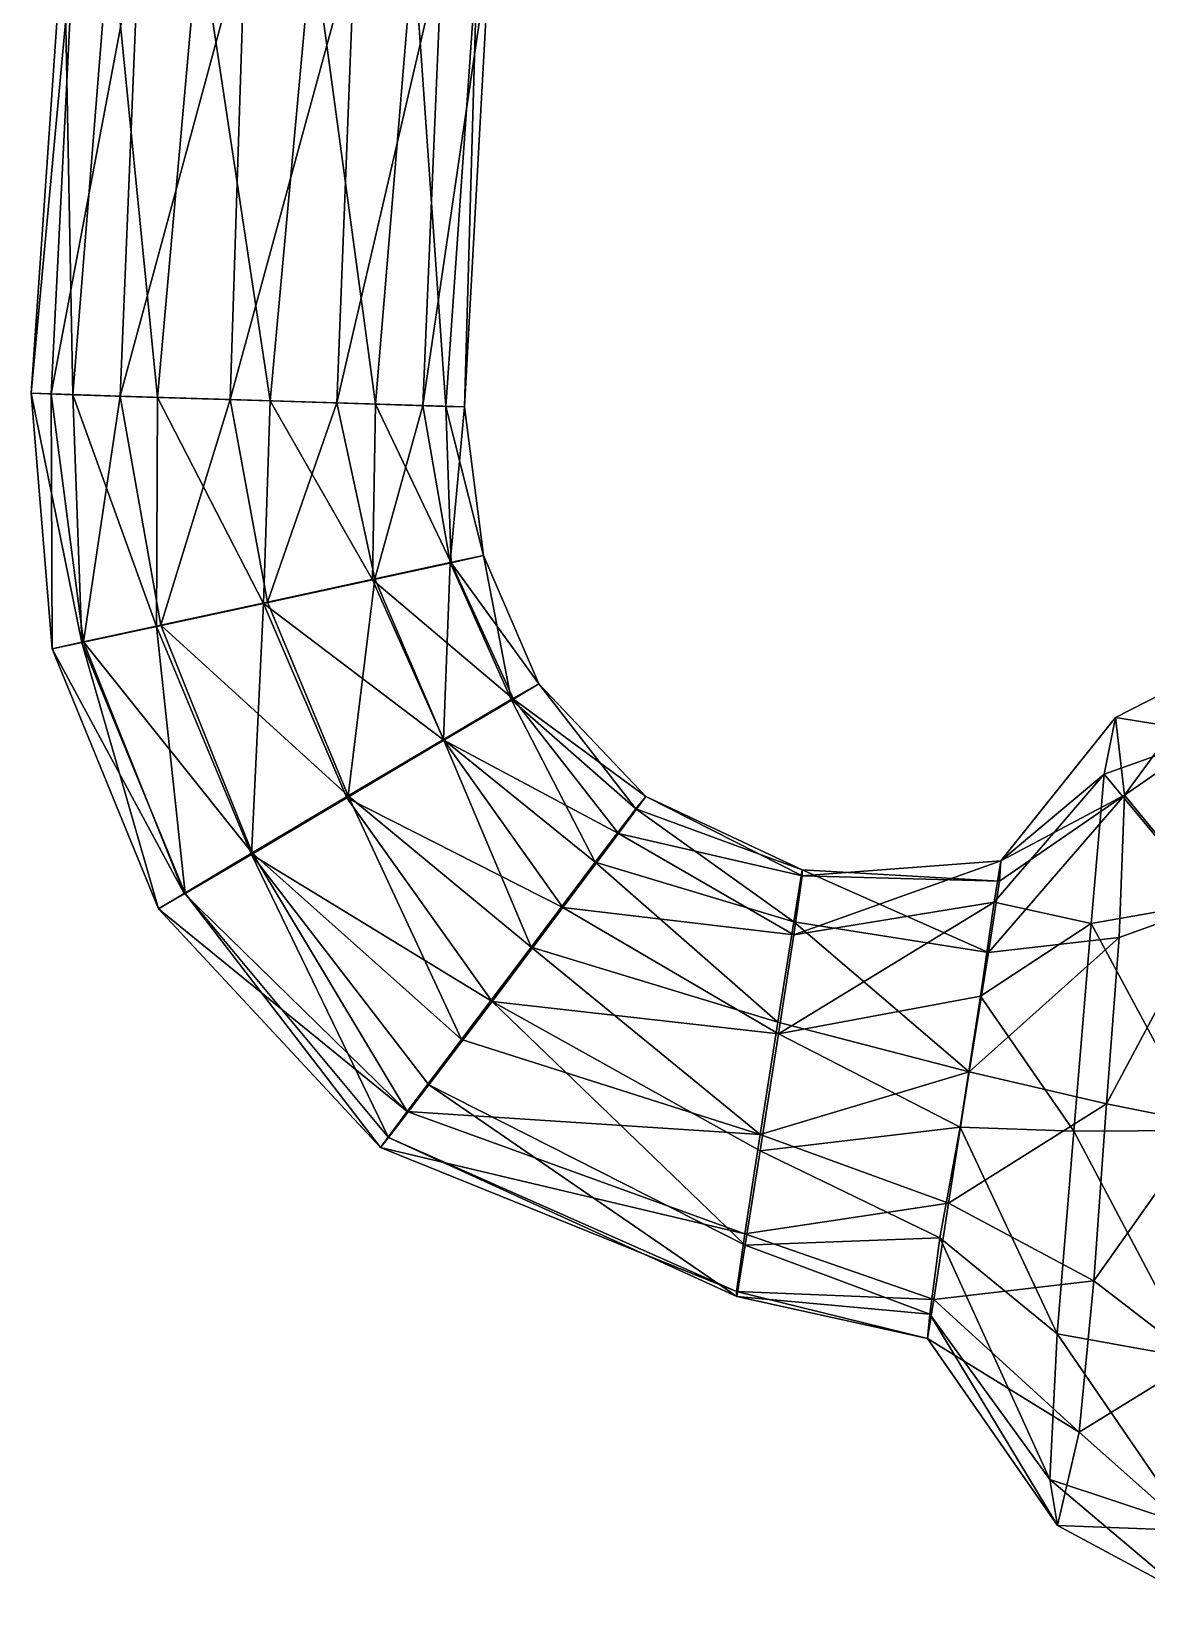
# Model space of a CAD drawing. Extents: x -4.77 to 4.77, y -2.48 to 3.3.
# Drawn here: x -4.7746 to -4.6743, y 2.036 to 2.1767 of the extents above; entities that cross this region are included whole.
import ezdxf

# ---------------------------------------------------------------- set-up
doc = ezdxf.new("R2010")
doc.units = 0

msp = doc.modelspace()

# ---------------------------------------------------------------- linework, layer by layer
for points in [[(-4.77171, 2.18662, -0.28954), (-4.7709, 2.14401, -0.2982), (-4.77463, 2.14414, -0.28855)], [(-4.7707, 2.18655, -0.27937), (-4.77171, 2.18662, -0.28954), (-4.77463, 2.14414, -0.28855)], [(-4.77171, 2.18662, 0.28954), (-4.77463, 2.14414, 0.28855), (-4.7709, 2.14401, 0.2982)], [(-4.7707, 2.18655, 0.27937), (-4.77463, 2.14414, 0.28855), (-4.77171, 2.18662, 0.28954)], [(-4.7707, 2.18655, -0.27937), (-4.77463, 2.14414, -0.28855), (-4.77283, 2.14409, -0.27846)], [(-4.7707, 2.18655, 0.27937), (-4.77283, 2.14409, 0.27846), (-4.77463, 2.14414, 0.28855)], [(-4.76491, 2.18612, -0.27077), (-4.7707, 2.18655, -0.27937), (-4.77283, 2.14409, -0.27846)], [(-4.76491, 2.18612, 0.27077), (-4.77283, 2.14409, 0.27846), (-4.7707, 2.18655, 0.27937)], [(-4.76491, 2.18612, -0.27077), (-4.77283, 2.14409, -0.27846), (-4.76663, 2.14389, -0.27017)], [(-4.76491, 2.18612, 0.27077), (-4.76663, 2.14389, 0.27017), (-4.77283, 2.14409, 0.27846)], [(-4.77171, 2.18662, -0.28954), (-4.7675, 2.18631, -0.29897), (-4.7709, 2.14401, -0.2982)], [(-4.77171, 2.18662, 0.28954), (-4.7709, 2.14401, 0.2982), (-4.7675, 2.18631, 0.29897)], [(-4.7675, 2.18631, -0.29897), (-4.76327, 2.14377, -0.30522), (-4.7709, 2.14401, -0.2982)], [(-4.7675, 2.18631, 0.29897), (-4.7709, 2.14401, 0.2982), (-4.76327, 2.14377, 0.30522)], [(-4.7675, 2.18631, -0.29897), (-4.75953, 2.18572, -0.30558), (-4.76327, 2.14377, -0.30522)], [(-4.7675, 2.18631, 0.29897), (-4.76327, 2.14377, 0.30522), (-4.75953, 2.18572, 0.30558)], [(-4.75539, 2.18541, -0.26567), (-4.76491, 2.18612, -0.27077), (-4.76663, 2.14389, -0.27017)], [(-4.75539, 2.18541, 0.26567), (-4.76663, 2.14389, 0.27017), (-4.76491, 2.18612, 0.27077)], [(-4.75539, 2.18541, -0.26567), (-4.76663, 2.14389, -0.27017), (-4.75674, 2.14358, -0.26564)], [(-4.75539, 2.18541, 0.26567), (-4.75674, 2.14358, 0.26564), (-4.76663, 2.14389, 0.27017)], [(-4.75953, 2.18572, -0.30558), (-4.75314, 2.14346, -0.3072), (-4.76327, 2.14377, -0.30522)], [(-4.75953, 2.18572, 0.30558), (-4.76327, 2.14377, 0.30522), (-4.75314, 2.14346, 0.3072)], [(-4.75953, 2.18572, -0.30558), (-4.74934, 2.18497, -0.30686), (-4.75314, 2.14346, -0.3072)], [(-4.75953, 2.18572, 0.30558), (-4.75314, 2.14346, 0.3072), (-4.74934, 2.18497, 0.30686)], [(-4.75674, 2.14358, -0.26564), (-4.74553, 2.18469, -0.26696), (-4.75539, 2.18541, -0.26567)], [(-4.75674, 2.14358, 0.26564), (-4.75539, 2.18541, 0.26567), (-4.74553, 2.18469, 0.26696)], [(-4.75674, 2.14358, -0.26564), (-4.74714, 2.14328, -0.26777), (-4.74553, 2.18469, -0.26696)], [(-4.75674, 2.14358, 0.26564), (-4.74553, 2.18469, 0.26696), (-4.74714, 2.14328, 0.26777)], [(-4.74934, 2.18497, -0.30686), (-4.74367, 2.14315, -0.30279), (-4.75314, 2.14346, -0.3072)], [(-4.74934, 2.18497, 0.30686), (-4.75314, 2.14346, 0.3072), (-4.74367, 2.14315, 0.30279)], [(-4.74934, 2.18497, -0.30686), (-4.74024, 2.18429, -0.30185), (-4.74367, 2.14315, -0.30279)], [(-4.74934, 2.18497, 0.30686), (-4.74367, 2.14315, 0.30279), (-4.74024, 2.18429, 0.30185)], [(-4.73768, 2.1841, -0.27371), (-4.74553, 2.18469, -0.26696), (-4.74714, 2.14328, -0.26777)], [(-4.73768, 2.1841, 0.27371), (-4.74714, 2.14328, 0.26777), (-4.74553, 2.18469, 0.26696)], [(-4.73768, 2.1841, -0.27371), (-4.74714, 2.14328, -0.26777), (-4.73941, 2.14304, -0.27476)], [(-4.73768, 2.1841, 0.27371), (-4.73941, 2.14304, 0.27476), (-4.74714, 2.14328, 0.26777)], [(-4.74024, 2.18429, -0.30185), (-4.73734, 2.14295, -0.29459), (-4.74367, 2.14315, -0.30279)], [(-4.74024, 2.18429, 0.30185), (-4.74367, 2.14315, 0.30279), (-4.73734, 2.14295, 0.29459)], [(-4.74024, 2.18429, -0.30185), (-4.73451, 2.18387, -0.29328), (-4.73734, 2.14295, -0.29459)], [(-4.74024, 2.18429, 0.30185), (-4.73734, 2.14295, 0.29459), (-4.73451, 2.18387, 0.29328)], [(-4.73342, 2.18379, -0.28313), (-4.73768, 2.1841, -0.27371), (-4.73941, 2.14304, -0.27476)], [(-4.73342, 2.18379, 0.28313), (-4.73941, 2.14304, 0.27476), (-4.73768, 2.1841, 0.27371)], [(-4.73342, 2.18379, -0.28313), (-4.73941, 2.14304, -0.27476), (-4.73566, 2.14291, -0.28446)], [(-4.73342, 2.18379, 0.28313), (-4.73566, 2.14291, 0.28446), (-4.73941, 2.14304, 0.27476)], [(-4.73451, 2.18387, -0.29328), (-4.73566, 2.14291, -0.28446), (-4.73734, 2.14295, -0.29459)], [(-4.73451, 2.18387, 0.29328), (-4.73734, 2.14295, 0.29459), (-4.73566, 2.14291, 0.28446)], [(-4.73451, 2.18387, -0.29328), (-4.73342, 2.18379, -0.28313), (-4.73566, 2.14291, -0.28446)], [(-4.73451, 2.18387, 0.29328), (-4.73566, 2.14291, 0.28446), (-4.73342, 2.18379, 0.28313)], [(-4.77008, 2.12172, -0.29699), (-4.77463, 2.14414, -0.28855), (-4.7709, 2.14401, -0.2982)], [(-4.77276, 2.12116, -0.287), (-4.77283, 2.14409, -0.27846), (-4.77463, 2.14414, -0.28855)], [(-4.77008, 2.12172, -0.29699), (-4.77276, 2.12116, -0.287), (-4.77463, 2.14414, -0.28855)], [(-4.77008, 2.12172, 0.29699), (-4.7709, 2.14401, 0.2982), (-4.77463, 2.14414, 0.28855)], [(-4.77276, 2.12116, 0.287), (-4.77463, 2.14414, 0.28855), (-4.77283, 2.14409, 0.27846)], [(-4.77008, 2.12172, 0.29699), (-4.77463, 2.14414, 0.28855), (-4.77276, 2.12116, 0.287)], [(-4.76993, 2.12179, -0.2771), (-4.76663, 2.14389, -0.27017), (-4.77283, 2.14409, -0.27846)], [(-4.77276, 2.12116, -0.287), (-4.76993, 2.12179, -0.2771), (-4.77283, 2.14409, -0.27846)], [(-4.76993, 2.12179, 0.2771), (-4.77283, 2.14409, 0.27846), (-4.76663, 2.14389, 0.27017)], [(-4.77276, 2.12116, 0.287), (-4.77283, 2.14409, 0.27846), (-4.76993, 2.12179, 0.2771)], [(-4.76338, 2.12315, -0.30488), (-4.7709, 2.14401, -0.2982), (-4.76327, 2.14377, -0.30522)], [(-4.76338, 2.12315, -0.30488), (-4.77008, 2.12172, -0.29699), (-4.7709, 2.14401, -0.2982)], [(-4.76338, 2.12315, 0.30488), (-4.76327, 2.14377, 0.30522), (-4.7709, 2.14401, 0.2982)], [(-4.76338, 2.12315, 0.30488), (-4.7709, 2.14401, 0.2982), (-4.77008, 2.12172, 0.29699)], [(-4.76993, 2.12179, -0.2771), (-4.76299, 2.12329, -0.26951), (-4.76663, 2.14389, -0.27017)], [(-4.76993, 2.12179, 0.2771), (-4.76663, 2.14389, 0.27017), (-4.76299, 2.12329, 0.26951)], [(-4.75674, 2.14358, -0.26564), (-4.76663, 2.14389, -0.27017), (-4.76299, 2.12329, -0.26951)], [(-4.75674, 2.14358, 0.26564), (-4.76299, 2.12329, 0.26951), (-4.76663, 2.14389, 0.27017)], [(-4.75374, 2.12524, -0.30827), (-4.76338, 2.12315, -0.30488), (-4.76327, 2.14377, -0.30522)], [(-4.75374, 2.12524, 0.30827), (-4.76327, 2.14377, 0.30522), (-4.76338, 2.12315, 0.30488)], [(-4.75374, 2.12524, -0.30827), (-4.76327, 2.14377, -0.30522), (-4.75314, 2.14346, -0.3072)], [(-4.75374, 2.12524, 0.30827), (-4.75314, 2.14346, 0.3072), (-4.76327, 2.14377, 0.30522)], [(-4.75674, 2.14358, -0.26564), (-4.76299, 2.12329, -0.26951), (-4.75337, 2.12536, -0.26618)], [(-4.75674, 2.14358, 0.26564), (-4.75337, 2.12536, 0.26618), (-4.76299, 2.12329, 0.26951)], [(-4.75337, 2.12536, -0.26618), (-4.74714, 2.14328, -0.26777), (-4.75674, 2.14358, -0.26564)], [(-4.75337, 2.12536, 0.26618), (-4.75674, 2.14358, 0.26564), (-4.74714, 2.14328, 0.26777)], [(-4.74393, 2.12735, -0.30512), (-4.75374, 2.12524, -0.30827), (-4.75314, 2.14346, -0.3072)], [(-4.74393, 2.12735, 0.30512), (-4.75314, 2.14346, 0.3072), (-4.75374, 2.12524, 0.30827)], [(-4.75337, 2.12536, -0.26618), (-4.74373, 2.12745, -0.26965), (-4.74714, 2.14328, -0.26777)], [(-4.75337, 2.12536, 0.26618), (-4.74714, 2.14328, 0.26777), (-4.74373, 2.12745, 0.26965)], [(-4.74393, 2.12735, -0.30512), (-4.75314, 2.14346, -0.3072), (-4.74367, 2.14315, -0.30279)], [(-4.74393, 2.12735, 0.30512), (-4.74367, 2.14315, 0.30279), (-4.75314, 2.14346, 0.3072)], [(-4.74373, 2.12745, -0.26965), (-4.73941, 2.14304, -0.27476), (-4.74714, 2.14328, -0.26777)], [(-4.74373, 2.12745, 0.26965), (-4.74714, 2.14328, 0.26777), (-4.73941, 2.14304, 0.27476)], [(-4.73685, 2.12887, -0.29752), (-4.74393, 2.12735, -0.30512), (-4.74367, 2.14315, -0.30279)], [(-4.73685, 2.12887, 0.29752), (-4.74367, 2.14315, 0.30279), (-4.74393, 2.12735, 0.30512)], [(-4.74373, 2.12745, -0.26965), (-4.73694, 2.1289, -0.27749), (-4.73941, 2.14304, -0.27476)], [(-4.74373, 2.12745, 0.26965), (-4.73941, 2.14304, 0.27476), (-4.73694, 2.1289, 0.27749)], [(-4.73685, 2.12887, -0.29752), (-4.74367, 2.14315, -0.30279), (-4.73734, 2.14295, -0.29459)], [(-4.73685, 2.12887, 0.29752), (-4.73734, 2.14295, 0.29459), (-4.74367, 2.14315, 0.30279)], [(-4.73694, 2.1289, -0.27749), (-4.73566, 2.14291, -0.28446), (-4.73941, 2.14304, -0.27476)], [(-4.73694, 2.1289, 0.27749), (-4.73941, 2.14304, 0.27476), (-4.73566, 2.14291, 0.28446)], [(-4.73396, 2.12953, -0.28751), (-4.73734, 2.14295, -0.29459), (-4.73566, 2.14291, -0.28446)], [(-4.73396, 2.12953, -0.28751), (-4.73685, 2.12887, -0.29752), (-4.73734, 2.14295, -0.29459)], [(-4.73396, 2.12953, 0.28751), (-4.73566, 2.14291, 0.28446), (-4.73734, 2.14295, 0.29459)], [(-4.73396, 2.12953, 0.28751), (-4.73734, 2.14295, 0.29459), (-4.73685, 2.12887, 0.29752)], [(-4.73694, 2.1289, -0.27749), (-4.73396, 2.12953, -0.28751), (-4.73566, 2.14291, -0.28446)], [(-4.73694, 2.1289, 0.27749), (-4.73566, 2.14291, 0.28446), (-4.73396, 2.12953, 0.28751)], [(-4.73127, 2.11661, -0.29971), (-4.74393, 2.12735, -0.30512), (-4.73685, 2.12887, -0.29752)], [(-4.73127, 2.11661, 0.29971), (-4.73685, 2.12887, 0.29752), (-4.74393, 2.12735, 0.30512)], [(-4.73754, 2.113, -0.27136), (-4.73694, 2.1289, -0.27749), (-4.74373, 2.12745, -0.26965)], [(-4.73754, 2.113, 0.27136), (-4.74373, 2.12745, 0.26965), (-4.73694, 2.1289, 0.27749)], [(-4.73754, 2.113, -0.27136), (-4.73147, 2.11658, -0.27932), (-4.73694, 2.1289, -0.27749)], [(-4.73754, 2.113, 0.27136), (-4.73694, 2.1289, 0.27749), (-4.73147, 2.11658, 0.27932)], [(-4.73147, 2.11658, -0.27932), (-4.73396, 2.12953, -0.28751), (-4.73694, 2.1289, -0.27749)], [(-4.73147, 2.11658, 0.27932), (-4.73694, 2.1289, 0.27749), (-4.73396, 2.12953, 0.28751)], [(-4.72897, 2.11801, -0.2895), (-4.73685, 2.12887, -0.29752), (-4.73396, 2.12953, -0.28751)], [(-4.72897, 2.11801, 0.2895), (-4.73396, 2.12953, 0.28751), (-4.73685, 2.12887, 0.29752)], [(-4.72897, 2.11801, -0.2895), (-4.73127, 2.11661, -0.29971), (-4.73685, 2.12887, -0.29752)], [(-4.72897, 2.11801, 0.2895), (-4.73685, 2.12887, 0.29752), (-4.73127, 2.11661, 0.29971)], [(-4.73147, 2.11658, -0.27932), (-4.72897, 2.11801, -0.2895), (-4.73396, 2.12953, -0.28751)], [(-4.73147, 2.11658, 0.27932), (-4.73396, 2.12953, 0.28751), (-4.72897, 2.11801, 0.2895)], [(-4.73752, 2.11292, -0.3075), (-4.75374, 2.12524, -0.30827), (-4.74393, 2.12735, -0.30512)], [(-4.73752, 2.11292, 0.3075), (-4.74393, 2.12735, 0.30512), (-4.75374, 2.12524, 0.30827)], [(-4.74612, 2.10791, -0.26803), (-4.74373, 2.12745, -0.26965), (-4.75337, 2.12536, -0.26618)], [(-4.74612, 2.10791, 0.26803), (-4.75337, 2.12536, 0.26618), (-4.74373, 2.12745, 0.26965)], [(-4.74612, 2.10791, -0.26803), (-4.73754, 2.113, -0.27136), (-4.74373, 2.12745, -0.26965)], [(-4.74612, 2.10791, 0.26803), (-4.74373, 2.12745, 0.26965), (-4.73754, 2.113, 0.27136)], [(-4.73127, 2.11661, -0.29971), (-4.73752, 2.11292, -0.3075), (-4.74393, 2.12735, -0.30512)], [(-4.73127, 2.11661, 0.29971), (-4.74393, 2.12735, 0.30512), (-4.73752, 2.11292, 0.3075)], [(-4.76299, 2.12329, -0.26951), (-4.74612, 2.10791, -0.26803), (-4.75337, 2.12536, -0.26618)], [(-4.76299, 2.12329, 0.26951), (-4.75337, 2.12536, 0.26618), (-4.74612, 2.10791, 0.26803)], [(-4.75374, 2.12524, -0.30827), (-4.75483, 2.10265, -0.30731), (-4.76338, 2.12315, -0.30488)], [(-4.75374, 2.12524, 0.30827), (-4.76338, 2.12315, 0.30488), (-4.75483, 2.10265, 0.30731)], [(-4.75374, 2.12524, -0.30827), (-4.74624, 2.10775, -0.31068), (-4.75483, 2.10265, -0.30731)], [(-4.75374, 2.12524, 0.30827), (-4.75483, 2.10265, 0.30731), (-4.74624, 2.10775, 0.31068)], [(-4.73752, 2.11292, -0.3075), (-4.74624, 2.10775, -0.31068), (-4.75374, 2.12524, -0.30827)], [(-4.73752, 2.11292, 0.3075), (-4.75374, 2.12524, 0.30827), (-4.74624, 2.10775, 0.31068)], [(-4.76338, 2.12315, -0.30488), (-4.76079, 2.09914, -0.29933), (-4.77008, 2.12172, -0.29699)], [(-4.76338, 2.12315, 0.30488), (-4.77008, 2.12172, 0.29699), (-4.76079, 2.09914, 0.29933)], [(-4.76993, 2.12179, -0.2771), (-4.75477, 2.10278, -0.27136), (-4.76299, 2.12329, -0.26951)], [(-4.76993, 2.12179, 0.2771), (-4.76299, 2.12329, 0.26951), (-4.75477, 2.10278, 0.27136)], [(-4.76338, 2.12315, -0.30488), (-4.75483, 2.10265, -0.30731), (-4.76079, 2.09914, -0.29933)], [(-4.76338, 2.12315, 0.30488), (-4.76079, 2.09914, 0.29933), (-4.75483, 2.10265, 0.30731)], [(-4.76299, 2.12329, -0.26951), (-4.75477, 2.10278, -0.27136), (-4.74612, 2.10791, -0.26803)], [(-4.76299, 2.12329, 0.26951), (-4.74612, 2.10791, 0.26803), (-4.75477, 2.10278, 0.27136)], [(-4.77276, 2.12116, -0.287), (-4.76089, 2.09914, -0.27916), (-4.76993, 2.12179, -0.2771)], [(-4.77276, 2.12116, 0.287), (-4.76993, 2.12179, 0.2771), (-4.76089, 2.09914, 0.27916)], [(-4.77008, 2.12172, -0.29699), (-4.76318, 2.09776, -0.28925), (-4.77276, 2.12116, -0.287)], [(-4.77008, 2.12172, 0.29699), (-4.77276, 2.12116, 0.287), (-4.76318, 2.09776, 0.28925)], [(-4.77276, 2.12116, -0.287), (-4.76318, 2.09776, -0.28925), (-4.76089, 2.09914, -0.27916)], [(-4.77276, 2.12116, 0.287), (-4.76089, 2.09914, 0.27916), (-4.76318, 2.09776, 0.28925)], [(-4.77008, 2.12172, -0.29699), (-4.76079, 2.09914, -0.29933), (-4.76318, 2.09776, -0.28925)], [(-4.77008, 2.12172, 0.29699), (-4.76318, 2.09776, 0.28925), (-4.76079, 2.09914, 0.29933)], [(-4.76993, 2.12179, -0.2771), (-4.76089, 2.09914, -0.27916), (-4.75477, 2.10278, -0.27136)], [(-4.76993, 2.12179, 0.2771), (-4.75477, 2.10278, 0.27136), (-4.76089, 2.09914, 0.27916)], [(-4.67629, 2.10799, -0.29387), (-4.66761, 2.11982, -0.31088), (-4.67712, 2.11497, -0.31109)], [(-4.67712, 2.11497, -0.31109), (-4.66761, 2.11982, -0.31088), (-4.66794, 2.1135, -0.33138)], [(-4.67629, 2.10799, 0.29387), (-4.67712, 2.11497, 0.31109), (-4.66761, 2.11982, 0.31088)], [(-4.67712, 2.11497, 0.31109), (-4.66794, 2.1135, 0.33138), (-4.66761, 2.11982, 0.31088)], [(-4.67629, 2.10799, -0.29387), (-4.66775, 2.1139, -0.29042), (-4.66761, 2.11982, -0.31088)], [(-4.67629, 2.10799, 0.29387), (-4.66761, 2.11982, 0.31088), (-4.66775, 2.1139, 0.29042)], [(-4.72025, 2.10674, -0.28572), (-4.72897, 2.11801, -0.2895), (-4.73147, 2.11658, -0.27932)], [(-4.72025, 2.10674, 0.28572), (-4.73147, 2.11658, 0.27932), (-4.72897, 2.11801, 0.2895)], [(-4.71935, 2.10787, -0.29634), (-4.73127, 2.11661, -0.29971), (-4.72897, 2.11801, -0.2895)], [(-4.71935, 2.10787, 0.29634), (-4.72897, 2.11801, 0.2895), (-4.73127, 2.11661, 0.29971)], [(-4.72025, 2.10674, -0.28572), (-4.71935, 2.10787, -0.29634), (-4.72897, 2.11801, -0.2895)], [(-4.72025, 2.10674, 0.28572), (-4.72897, 2.11801, 0.2895), (-4.71935, 2.10787, 0.29634)], [(-4.7239, 2.10195, -0.27679), (-4.73147, 2.11658, -0.27932), (-4.73754, 2.113, -0.27136)], [(-4.7239, 2.10195, 0.27679), (-4.73754, 2.113, 0.27136), (-4.73147, 2.11658, 0.27932)], [(-4.72182, 2.10453, -0.30628), (-4.73752, 2.11292, -0.3075), (-4.73127, 2.11661, -0.29971)], [(-4.72182, 2.10453, 0.30628), (-4.73127, 2.11661, 0.29971), (-4.73752, 2.11292, 0.3075)], [(-4.7239, 2.10195, -0.27679), (-4.72025, 2.10674, -0.28572), (-4.73147, 2.11658, -0.27932)], [(-4.7239, 2.10195, 0.27679), (-4.73147, 2.11658, 0.27932), (-4.72025, 2.10674, 0.28572)], [(-4.71935, 2.10787, -0.29634), (-4.72182, 2.10453, -0.30628), (-4.73127, 2.11661, -0.29971)], [(-4.71935, 2.10787, 0.29634), (-4.73127, 2.11661, 0.29971), (-4.72182, 2.10453, 0.30628)], [(-4.67814, 2.10986, -0.3295), (-4.68743, 2.10208, -0.31093), (-4.67712, 2.11497, -0.31109)], [(-4.67629, 2.10799, -0.29387), (-4.67712, 2.11497, -0.31109), (-4.68743, 2.10208, -0.31093)], [(-4.67814, 2.10986, 0.3295), (-4.67712, 2.11497, 0.31109), (-4.68743, 2.10208, 0.31093)], [(-4.67629, 2.10799, 0.29387), (-4.68743, 2.10208, 0.31093), (-4.67712, 2.11497, 0.31109)], [(-4.67712, 2.11497, -0.31109), (-4.66794, 2.1135, -0.33138), (-4.67814, 2.10986, -0.3295)], [(-4.67712, 2.11497, 0.31109), (-4.67814, 2.10986, 0.3295), (-4.66794, 2.1135, 0.33138)], [(-4.72683, 2.09789, -0.31313), (-4.74624, 2.10775, -0.31068), (-4.73752, 2.11292, -0.3075)], [(-4.72683, 2.09789, 0.31313), (-4.73752, 2.11292, 0.3075), (-4.74624, 2.10775, 0.31068)], [(-4.72968, 2.09432, -0.2719), (-4.73754, 2.113, -0.27136), (-4.74612, 2.10791, -0.26803)], [(-4.72968, 2.09432, 0.2719), (-4.74612, 2.10791, 0.26803), (-4.73754, 2.113, 0.27136)], [(-4.72968, 2.09432, -0.2719), (-4.7239, 2.10195, -0.27679), (-4.73754, 2.113, -0.27136)], [(-4.72968, 2.09432, 0.2719), (-4.73754, 2.113, 0.27136), (-4.7239, 2.10195, 0.27679)], [(-4.72182, 2.10453, -0.30628), (-4.72683, 2.09789, -0.31313), (-4.73752, 2.11292, -0.3075)], [(-4.72182, 2.10453, 0.30628), (-4.73752, 2.11292, 0.3075), (-4.72683, 2.09789, 0.31313)], [(-4.67814, 2.10986, -0.3295), (-4.66794, 2.1135, -0.33138), (-4.66853, 2.09834, -0.34682)], [(-4.67814, 2.10986, 0.3295), (-4.66853, 2.09834, 0.34682), (-4.66794, 2.1135, 0.33138)], [(-4.67629, 2.10799, -0.29387), (-4.66829, 2.09823, -0.2758), (-4.66775, 2.1139, -0.29042)], [(-4.67629, 2.10799, 0.29387), (-4.66775, 2.1139, 0.29042), (-4.66829, 2.09823, 0.2758)], [(-4.67929, 2.09644, -0.34332), (-4.68803, 2.09835, -0.32305), (-4.67814, 2.10986, -0.3295)], [(-4.67814, 2.10986, -0.3295), (-4.68803, 2.09835, -0.32305), (-4.68743, 2.10208, -0.31093)], [(-4.67929, 2.09644, 0.34332), (-4.67814, 2.10986, 0.3295), (-4.68803, 2.09835, 0.32305)], [(-4.67814, 2.10986, 0.3295), (-4.68743, 2.10208, 0.31093), (-4.68803, 2.09835, 0.32305)], [(-4.67814, 2.10986, -0.3295), (-4.66853, 2.09834, -0.34682), (-4.67929, 2.09644, -0.34332)], [(-4.67814, 2.10986, 0.3295), (-4.67929, 2.09644, 0.34332), (-4.66853, 2.09834, 0.34682)], [(-4.73319, 2.08942, -0.31455), (-4.75483, 2.10265, -0.30731), (-4.74624, 2.10775, -0.31068)], [(-4.73319, 2.08942, 0.31455), (-4.74624, 2.10775, 0.31068), (-4.75483, 2.10265, 0.30731)], [(-4.74612, 2.10791, -0.26803), (-4.75477, 2.10278, -0.27136), (-4.73594, 2.086, -0.27346)], [(-4.74612, 2.10791, 0.26803), (-4.73594, 2.086, 0.27346), (-4.75477, 2.10278, 0.27136)], [(-4.72683, 2.09789, -0.31313), (-4.73319, 2.08942, -0.31455), (-4.74624, 2.10775, -0.31068)], [(-4.72683, 2.09789, 0.31313), (-4.74624, 2.10775, 0.31068), (-4.73319, 2.08942, 0.31455)], [(-4.74612, 2.10791, -0.26803), (-4.73594, 2.086, -0.27346), (-4.72968, 2.09432, -0.2719)], [(-4.74612, 2.10791, 0.26803), (-4.72968, 2.09432, 0.2719), (-4.73594, 2.086, 0.27346)], [(-4.72182, 2.10453, -0.30628), (-4.71935, 2.10787, -0.29634), (-4.70528, 2.10071, -0.30489)], [(-4.72182, 2.10453, 0.30628), (-4.70528, 2.10071, 0.30489), (-4.71935, 2.10787, 0.29634)], [(-4.71935, 2.10787, -0.29634), (-4.72025, 2.10674, -0.28572), (-4.70528, 2.10125, -0.29417)], [(-4.71935, 2.10787, 0.29634), (-4.70528, 2.10125, 0.29417), (-4.72025, 2.10674, 0.28572)], [(-4.71935, 2.10787, -0.29634), (-4.70528, 2.10125, -0.29417), (-4.70528, 2.10071, -0.30489)], [(-4.71935, 2.10787, 0.29634), (-4.70528, 2.10071, 0.30489), (-4.70528, 2.10125, 0.29417)], [(-4.67629, 2.10799, -0.29387), (-4.68854, 2.09384, -0.2877), (-4.67679, 2.09518, -0.28241)], [(-4.67629, 2.10799, -0.29387), (-4.68754, 2.10024, -0.29844), (-4.68854, 2.09384, -0.2877)], [(-4.67629, 2.10799, 0.29387), (-4.67679, 2.09518, 0.28241), (-4.68854, 2.09384, 0.2877)], [(-4.67629, 2.10799, 0.29387), (-4.68854, 2.09384, 0.2877), (-4.68754, 2.10024, 0.29844)], [(-4.67629, 2.10799, -0.29387), (-4.68743, 2.10208, -0.31093), (-4.68754, 2.10024, -0.29844)], [(-4.67629, 2.10799, 0.29387), (-4.68754, 2.10024, 0.29844), (-4.68743, 2.10208, 0.31093)], [(-4.67629, 2.10799, -0.29387), (-4.67679, 2.09518, -0.28241), (-4.66829, 2.09823, -0.2758)], [(-4.67629, 2.10799, 0.29387), (-4.66829, 2.09823, 0.2758), (-4.67679, 2.09518, 0.28241)], [(-4.72025, 2.10674, -0.28572), (-4.7239, 2.10195, -0.27679), (-4.70604, 2.09658, -0.28445)], [(-4.72025, 2.10674, 0.28572), (-4.70604, 2.09658, 0.28445), (-4.7239, 2.10195, 0.27679)], [(-4.72025, 2.10674, -0.28572), (-4.70604, 2.09658, -0.28445), (-4.70528, 2.10125, -0.29417)], [(-4.72025, 2.10674, 0.28572), (-4.70528, 2.10125, 0.29417), (-4.70604, 2.09658, 0.28445)], [(-4.72683, 2.09789, -0.31313), (-4.72182, 2.10453, -0.30628), (-4.70604, 2.09541, -0.31428)], [(-4.72683, 2.09789, 0.31313), (-4.70604, 2.09541, 0.31428), (-4.72182, 2.10453, 0.30628)], [(-4.72182, 2.10453, -0.30628), (-4.70528, 2.10071, -0.30489), (-4.70604, 2.09541, -0.31428)], [(-4.72182, 2.10453, 0.30628), (-4.70604, 2.09541, 0.31428), (-4.70528, 2.10071, 0.30489)], [(-4.74081, 2.07953, -0.28042), (-4.75477, 2.10278, -0.27136), (-4.76089, 2.09914, -0.27916)], [(-4.74081, 2.07953, 0.28042), (-4.76089, 2.09914, 0.27916), (-4.75477, 2.10278, 0.27136)], [(-4.75483, 2.10265, -0.30731), (-4.74249, 2.07718, -0.30069), (-4.76079, 2.09914, -0.29933)], [(-4.75483, 2.10265, 0.30731), (-4.76079, 2.09914, 0.29933), (-4.74249, 2.07718, 0.30069)], [(-4.73319, 2.08942, -0.31455), (-4.73888, 2.08191, -0.30957), (-4.75483, 2.10265, -0.30731)], [(-4.75483, 2.10265, -0.30731), (-4.73888, 2.08191, -0.30957), (-4.74249, 2.07718, -0.30069)], [(-4.73319, 2.08942, 0.31455), (-4.75483, 2.10265, 0.30731), (-4.73888, 2.08191, 0.30957)], [(-4.75483, 2.10265, 0.30731), (-4.74249, 2.07718, 0.30069), (-4.73888, 2.08191, 0.30957)], [(-4.74081, 2.07953, -0.28042), (-4.73594, 2.086, -0.27346), (-4.75477, 2.10278, -0.27136)], [(-4.74081, 2.07953, 0.28042), (-4.75477, 2.10278, 0.27136), (-4.73594, 2.086, 0.27346)], [(-4.70748, 2.08755, -0.27798), (-4.7239, 2.10195, -0.27679), (-4.72968, 2.09432, -0.2719)], [(-4.70748, 2.08755, 0.27798), (-4.72968, 2.09432, 0.2719), (-4.7239, 2.10195, 0.27679)], [(-4.70748, 2.08755, -0.27798), (-4.70604, 2.09658, -0.28445), (-4.7239, 2.10195, -0.27679)], [(-4.70748, 2.08755, 0.27798), (-4.7239, 2.10195, 0.27679), (-4.70604, 2.09658, 0.28445)], [(-4.70604, 2.09541, -0.31428), (-4.68743, 2.10208, -0.31093), (-4.68803, 2.09835, -0.32305)], [(-4.70604, 2.09541, -0.31428), (-4.70528, 2.10071, -0.30489), (-4.68743, 2.10208, -0.31093)], [(-4.70604, 2.09541, 0.31428), (-4.68803, 2.09835, 0.32305), (-4.68743, 2.10208, 0.31093)], [(-4.70604, 2.09541, 0.31428), (-4.68743, 2.10208, 0.31093), (-4.70528, 2.10071, 0.30489)], [(-4.70528, 2.10071, -0.30489), (-4.68754, 2.10024, -0.29844), (-4.68743, 2.10208, -0.31093)], [(-4.70528, 2.10071, 0.30489), (-4.68743, 2.10208, 0.31093), (-4.68754, 2.10024, 0.29844)], [(-4.70528, 2.10125, -0.29417), (-4.70604, 2.09658, -0.28445), (-4.68854, 2.09384, -0.2877)], [(-4.70528, 2.10125, 0.29417), (-4.68854, 2.09384, 0.2877), (-4.70604, 2.09658, 0.28445)], [(-4.70528, 2.10125, -0.29417), (-4.68854, 2.09384, -0.2877), (-4.68754, 2.10024, -0.29844)], [(-4.70528, 2.10071, -0.30489), (-4.70528, 2.10125, -0.29417), (-4.68754, 2.10024, -0.29844)], [(-4.70528, 2.10125, 0.29417), (-4.68754, 2.10024, 0.29844), (-4.68854, 2.09384, 0.2877)], [(-4.70528, 2.10071, 0.30489), (-4.68754, 2.10024, 0.29844), (-4.70528, 2.10125, 0.29417)], [(-4.76079, 2.09914, -0.29933), (-4.74322, 2.07629, -0.29021), (-4.76318, 2.09776, -0.28925)], [(-4.76318, 2.09776, -0.28925), (-4.74081, 2.07953, -0.28042), (-4.76089, 2.09914, -0.27916)], [(-4.76079, 2.09914, 0.29933), (-4.76318, 2.09776, 0.28925), (-4.74322, 2.07629, 0.29021)], [(-4.76318, 2.09776, 0.28925), (-4.76089, 2.09914, 0.27916), (-4.74081, 2.07953, 0.28042)], [(-4.76079, 2.09914, -0.29933), (-4.74249, 2.07718, -0.30069), (-4.74322, 2.07629, -0.29021)], [(-4.76079, 2.09914, 0.29933), (-4.74322, 2.07629, 0.29021), (-4.74249, 2.07718, 0.30069)], [(-4.76318, 2.09776, -0.28925), (-4.74322, 2.07629, -0.29021), (-4.74081, 2.07953, -0.28042)], [(-4.76318, 2.09776, 0.28925), (-4.74081, 2.07953, 0.28042), (-4.74322, 2.07629, 0.29021)], [(-4.73319, 2.08942, -0.31455), (-4.72683, 2.09789, -0.31313), (-4.70743, 2.0865, -0.32022)], [(-4.73319, 2.08942, 0.31455), (-4.70743, 2.0865, 0.32022), (-4.72683, 2.09789, 0.31313)], [(-4.72683, 2.09789, -0.31313), (-4.70604, 2.09541, -0.31428), (-4.70743, 2.0865, -0.32022)], [(-4.72683, 2.09789, 0.31313), (-4.70743, 2.0865, 0.32022), (-4.70604, 2.09541, 0.31428)], [(-4.70743, 2.0865, -0.32022), (-4.68803, 2.09835, -0.32305), (-4.68924, 2.08989, -0.33235)], [(-4.70743, 2.0865, -0.32022), (-4.70604, 2.09541, -0.31428), (-4.68803, 2.09835, -0.32305)], [(-4.70743, 2.0865, 0.32022), (-4.68924, 2.08989, 0.33235), (-4.68803, 2.09835, 0.32305)], [(-4.70743, 2.0865, 0.32022), (-4.68803, 2.09835, 0.32305), (-4.70604, 2.09541, 0.31428)], [(-4.67929, 2.09644, -0.34332), (-4.68924, 2.08989, -0.33235), (-4.68803, 2.09835, -0.32305)], [(-4.67929, 2.09644, 0.34332), (-4.68803, 2.09835, 0.32305), (-4.68924, 2.08989, 0.33235)], [(-4.67929, 2.09644, -0.34332), (-4.66853, 2.09834, -0.34682), (-4.66928, 2.0778, -0.35338)], [(-4.67929, 2.09644, 0.34332), (-4.66928, 2.0778, 0.35338), (-4.66853, 2.09834, 0.34682)], [(-4.67791, 2.0802, -0.27684), (-4.66829, 2.09823, -0.2758), (-4.67679, 2.09518, -0.28241)], [(-4.67791, 2.0802, -0.27684), (-4.66904, 2.07843, -0.26944), (-4.66829, 2.09823, -0.2758)], [(-4.67791, 2.0802, 0.27684), (-4.67679, 2.09518, 0.28241), (-4.66829, 2.09823, 0.2758)], [(-4.67791, 2.0802, 0.27684), (-4.66829, 2.09823, 0.2758), (-4.66904, 2.07843, 0.26944)], [(-4.69026, 2.0831, -0.28119), (-4.70604, 2.09658, -0.28445), (-4.70748, 2.08755, -0.27798)], [(-4.69026, 2.0831, 0.28119), (-4.70748, 2.08755, 0.27798), (-4.70604, 2.09658, 0.28445)], [(-4.69026, 2.0831, -0.28119), (-4.68854, 2.09384, -0.2877), (-4.70604, 2.09658, -0.28445)], [(-4.69026, 2.0831, 0.28119), (-4.70604, 2.09658, 0.28445), (-4.68854, 2.09384, 0.2877)], [(-4.68086, 2.07776, -0.34867), (-4.68924, 2.08989, -0.33235), (-4.67929, 2.09644, -0.34332)], [(-4.68086, 2.07776, 0.34867), (-4.67929, 2.09644, 0.34332), (-4.68924, 2.08989, 0.33235)], [(-4.67929, 2.09644, -0.34332), (-4.66928, 2.0778, -0.35338), (-4.68086, 2.07776, -0.34867)], [(-4.67929, 2.09644, 0.34332), (-4.68086, 2.07776, 0.34867), (-4.66928, 2.0778, 0.35338)], [(-4.67679, 2.09518, -0.28241), (-4.69026, 2.0831, -0.28119), (-4.67791, 2.0802, -0.27684)], [(-4.67679, 2.09518, -0.28241), (-4.68854, 2.09384, -0.2877), (-4.69026, 2.0831, -0.28119)], [(-4.67679, 2.09518, 0.28241), (-4.67791, 2.0802, 0.27684), (-4.69026, 2.0831, 0.28119)], [(-4.67679, 2.09518, 0.28241), (-4.69026, 2.0831, 0.28119), (-4.68854, 2.09384, 0.2877)], [(-4.72968, 2.09432, -0.2719), (-4.73594, 2.086, -0.27346), (-4.70906, 2.07744, -0.27786)], [(-4.72968, 2.09432, 0.2719), (-4.70906, 2.07744, 0.27786), (-4.73594, 2.086, 0.27346)], [(-4.72968, 2.09432, -0.2719), (-4.70906, 2.07744, -0.27786), (-4.70748, 2.08755, -0.27798)], [(-4.72968, 2.09432, 0.2719), (-4.70748, 2.08755, 0.27798), (-4.70906, 2.07744, 0.27786)], [(-4.71043, 2.0675, -0.3133), (-4.73888, 2.08191, -0.30957), (-4.73319, 2.08942, -0.31455)], [(-4.71043, 2.0675, 0.3133), (-4.73319, 2.08942, 0.31455), (-4.73888, 2.08191, 0.30957)], [(-4.73319, 2.08942, -0.31455), (-4.70743, 2.0865, -0.32022), (-4.70908, 2.07598, -0.31981)], [(-4.71043, 2.0675, -0.3133), (-4.73319, 2.08942, -0.31455), (-4.70908, 2.07598, -0.31981)], [(-4.73319, 2.08942, 0.31455), (-4.70908, 2.07598, 0.31981), (-4.70743, 2.0865, 0.32022)], [(-4.71043, 2.0675, 0.3133), (-4.70908, 2.07598, 0.31981), (-4.73319, 2.08942, 0.31455)], [(-4.69107, 2.0781, -0.33463), (-4.70743, 2.0865, -0.32022), (-4.68924, 2.08989, -0.33235)], [(-4.69107, 2.0781, 0.33463), (-4.68924, 2.08989, 0.33235), (-4.70743, 2.0865, 0.32022)], [(-4.68086, 2.07776, -0.34867), (-4.69107, 2.0781, -0.33463), (-4.68924, 2.08989, -0.33235)], [(-4.68086, 2.07776, 0.34867), (-4.68924, 2.08989, 0.33235), (-4.69107, 2.0781, 0.33463)], [(-4.70906, 2.07744, -0.27786), (-4.69026, 2.0831, -0.28119), (-4.70748, 2.08755, -0.27798)], [(-4.70906, 2.07744, 0.27786), (-4.70748, 2.08755, 0.27798), (-4.69026, 2.0831, 0.28119)], [(-4.70906, 2.07744, -0.27786), (-4.73594, 2.086, -0.27346), (-4.74081, 2.07953, -0.28042)], [(-4.70906, 2.07744, 0.27786), (-4.74081, 2.07953, 0.28042), (-4.73594, 2.086, 0.27346)], [(-4.69107, 2.0781, -0.33463), (-4.70908, 2.07598, -0.31981), (-4.70743, 2.0865, -0.32022)], [(-4.69107, 2.0781, 0.33463), (-4.70743, 2.0865, 0.32022), (-4.70908, 2.07598, 0.31981)], [(-4.71118, 2.06289, -0.30361), (-4.74249, 2.07718, -0.30069), (-4.73888, 2.08191, -0.30957)], [(-4.71118, 2.06289, 0.30361), (-4.73888, 2.08191, 0.30957), (-4.74249, 2.07718, 0.30069)], [(-4.71118, 2.06289, -0.30361), (-4.73888, 2.08191, -0.30957), (-4.71043, 2.0675, -0.3133)], [(-4.71118, 2.06289, 0.30361), (-4.71043, 2.0675, 0.3133), (-4.73888, 2.08191, 0.30957)], [(-4.70906, 2.07744, -0.27786), (-4.69212, 2.07129, -0.28317), (-4.69026, 2.0831, -0.28119)], [(-4.70906, 2.07744, 0.27786), (-4.69026, 2.0831, 0.28119), (-4.69212, 2.07129, 0.28317)], [(-4.67791, 2.0802, -0.27684), (-4.69026, 2.0831, -0.28119), (-4.69212, 2.07129, -0.28317)], [(-4.67791, 2.0802, 0.27684), (-4.69212, 2.07129, 0.28317), (-4.69026, 2.0831, 0.28119)], [(-4.71045, 2.06851, -0.28369), (-4.74081, 2.07953, -0.28042), (-4.74322, 2.07629, -0.29021)], [(-4.71045, 2.06851, 0.28369), (-4.74322, 2.07629, 0.29021), (-4.74081, 2.07953, 0.28042)], [(-4.70906, 2.07744, -0.27786), (-4.74081, 2.07953, -0.28042), (-4.71045, 2.06851, -0.28369)], [(-4.70906, 2.07744, 0.27786), (-4.71045, 2.06851, 0.28369), (-4.74081, 2.07953, 0.28042)], [(-4.67791, 2.0802, -0.27684), (-4.69212, 2.07129, -0.28317), (-4.67907, 2.0643, -0.28047)], [(-4.67791, 2.0802, 0.27684), (-4.67907, 2.0643, 0.28047), (-4.69212, 2.07129, 0.28317)], [(-4.67907, 2.0643, -0.28047), (-4.66904, 2.07843, -0.26944), (-4.67791, 2.0802, -0.27684)], [(-4.67907, 2.0643, 0.28047), (-4.67791, 2.0802, 0.27684), (-4.66904, 2.07843, 0.26944)], [(-4.69292, 2.06815, -0.32703), (-4.70908, 2.07598, -0.31981), (-4.69107, 2.0781, -0.33463)], [(-4.69292, 2.06815, 0.32703), (-4.69107, 2.0781, 0.33463), (-4.70908, 2.07598, 0.31981)], [(-4.68236, 2.05952, -0.34153), (-4.69292, 2.06815, -0.32703), (-4.69107, 2.0781, -0.33463)], [(-4.68236, 2.05952, 0.34153), (-4.69107, 2.0781, 0.33463), (-4.69292, 2.06815, 0.32703)], [(-4.68236, 2.05952, -0.34153), (-4.69107, 2.0781, -0.33463), (-4.68086, 2.07776, -0.34867)], [(-4.68236, 2.05952, 0.34153), (-4.68086, 2.07776, 0.34867), (-4.69107, 2.0781, 0.33463)], [(-4.68086, 2.07776, -0.34867), (-4.67002, 2.0573, -0.34663), (-4.68236, 2.05952, -0.34153)], [(-4.68086, 2.07776, 0.34867), (-4.68236, 2.05952, 0.34153), (-4.67002, 2.0573, 0.34663)], [(-4.68086, 2.07776, -0.34867), (-4.66928, 2.0778, -0.35338), (-4.67002, 2.0573, -0.34663)], [(-4.68086, 2.07776, 0.34867), (-4.67002, 2.0573, 0.34663), (-4.66928, 2.0778, 0.35338)], [(-4.67907, 2.0643, -0.28047), (-4.66982, 2.05718, -0.275), (-4.66904, 2.07843, -0.26944)], [(-4.67907, 2.0643, 0.28047), (-4.66904, 2.07843, 0.26944), (-4.66982, 2.05718, 0.275)], [(-4.7112, 2.06332, -0.293), (-4.74322, 2.07629, -0.29021), (-4.74249, 2.07718, -0.30069)], [(-4.7112, 2.06332, 0.293), (-4.74249, 2.07718, 0.30069), (-4.74322, 2.07629, 0.29021)], [(-4.71045, 2.06851, -0.28369), (-4.74322, 2.07629, -0.29021), (-4.7112, 2.06332, -0.293)], [(-4.71045, 2.06851, 0.28369), (-4.7112, 2.06332, 0.293), (-4.74322, 2.07629, 0.29021)], [(-4.7112, 2.06332, -0.293), (-4.74249, 2.07718, -0.30069), (-4.71118, 2.06289, -0.30361)], [(-4.7112, 2.06332, 0.293), (-4.71118, 2.06289, 0.30361), (-4.74249, 2.07718, 0.30069)], [(-4.69212, 2.07129, -0.28317), (-4.70906, 2.07744, -0.27786), (-4.71045, 2.06851, -0.28369)], [(-4.69212, 2.07129, 0.28317), (-4.71045, 2.06851, 0.28369), (-4.70906, 2.07744, 0.27786)], [(-4.69292, 2.06815, -0.32703), (-4.71043, 2.0675, -0.3133), (-4.70908, 2.07598, -0.31981)], [(-4.69292, 2.06815, 0.32703), (-4.70908, 2.07598, 0.31981), (-4.71043, 2.0675, 0.3133)], [(-4.69212, 2.07129, -0.28317), (-4.71045, 2.06851, -0.28369), (-4.69344, 2.0626, -0.29197)], [(-4.69212, 2.07129, 0.28317), (-4.69344, 2.0626, 0.29197), (-4.71045, 2.06851, 0.28369)], [(-4.67907, 2.0643, -0.28047), (-4.69212, 2.07129, -0.28317), (-4.69344, 2.0626, -0.29197)], [(-4.67907, 2.0643, 0.28047), (-4.69344, 2.0626, 0.29197), (-4.69212, 2.07129, 0.28317)], [(-4.69344, 2.0626, -0.29197), (-4.71045, 2.06851, -0.28369), (-4.7112, 2.06332, -0.293)], [(-4.69344, 2.0626, 0.29197), (-4.7112, 2.06332, 0.293), (-4.71045, 2.06851, 0.28369)], [(-4.69381, 2.0613, -0.31632), (-4.71043, 2.0675, -0.3133), (-4.69292, 2.06815, -0.32703)], [(-4.69381, 2.0613, 0.31632), (-4.69292, 2.06815, 0.32703), (-4.71043, 2.0675, 0.3133)], [(-4.68303, 2.04641, -0.32677), (-4.69381, 2.0613, -0.31632), (-4.69292, 2.06815, -0.32703)], [(-4.68303, 2.04641, 0.32677), (-4.69292, 2.06815, 0.32703), (-4.69381, 2.0613, 0.31632)], [(-4.68303, 2.04641, -0.32677), (-4.69292, 2.06815, -0.32703), (-4.68236, 2.05952, -0.34153)], [(-4.68303, 2.04641, 0.32677), (-4.68236, 2.05952, 0.34153), (-4.69292, 2.06815, 0.32703)], [(-4.69381, 2.0613, -0.31632), (-4.71118, 2.06289, -0.30361), (-4.71043, 2.0675, -0.3133)], [(-4.69381, 2.0613, 0.31632), (-4.71043, 2.0675, 0.3133), (-4.71118, 2.06289, 0.30361)], [(-4.67907, 2.0643, -0.28047), (-4.69344, 2.0626, -0.29197), (-4.68038, 2.05067, -0.29069)], [(-4.67907, 2.0643, 0.28047), (-4.68038, 2.05067, 0.29069), (-4.69344, 2.0626, 0.29197)], [(-4.68038, 2.05067, -0.29069), (-4.66982, 2.05718, -0.275), (-4.67907, 2.0643, -0.28047)], [(-4.68038, 2.05067, 0.29069), (-4.67907, 2.0643, 0.28047), (-4.66982, 2.05718, 0.275)], [(-4.69344, 2.0626, -0.29197), (-4.7112, 2.06332, -0.293), (-4.69401, 2.0591, -0.30391)], [(-4.69401, 2.0591, -0.30391), (-4.7112, 2.06332, -0.293), (-4.71118, 2.06289, -0.30361)], [(-4.69344, 2.0626, 0.29197), (-4.69401, 2.0591, 0.30391), (-4.7112, 2.06332, 0.293)], [(-4.69401, 2.0591, 0.30391), (-4.71118, 2.06289, 0.30361), (-4.7112, 2.06332, 0.293)], [(-4.69401, 2.0591, -0.30391), (-4.71118, 2.06289, -0.30361), (-4.69381, 2.0613, -0.31632)], [(-4.69401, 2.0591, 0.30391), (-4.69381, 2.0613, 0.31632), (-4.71118, 2.06289, 0.30361)], [(-4.68038, 2.05067, -0.29069), (-4.69344, 2.0626, -0.29197), (-4.69401, 2.0591, -0.30391)], [(-4.68038, 2.05067, 0.29069), (-4.69401, 2.0591, 0.30391), (-4.69344, 2.0626, 0.29197)], [(-4.68234, 2.04227, -0.30752), (-4.69401, 2.0591, -0.30391), (-4.69381, 2.0613, -0.31632)], [(-4.68234, 2.04227, 0.30752), (-4.69381, 2.0613, 0.31632), (-4.69401, 2.0591, 0.30391)], [(-4.68234, 2.04227, -0.30752), (-4.69381, 2.0613, -0.31632), (-4.68303, 2.04641, -0.32677)], [(-4.68234, 2.04227, 0.30752), (-4.68303, 2.04641, 0.32677), (-4.69381, 2.0613, 0.31632)], [(-4.68236, 2.05952, -0.34153), (-4.67054, 2.04227, -0.33104), (-4.68303, 2.04641, -0.32677)], [(-4.68236, 2.05952, 0.34153), (-4.68303, 2.04641, 0.32677), (-4.67054, 2.04227, 0.33104)], [(-4.68236, 2.05952, -0.34153), (-4.67002, 2.0573, -0.34663), (-4.67054, 2.04227, -0.33104)], [(-4.68236, 2.05952, 0.34153), (-4.67054, 2.04227, 0.33104), (-4.67002, 2.0573, 0.34663)], [(-4.68038, 2.05067, -0.29069), (-4.69401, 2.0591, -0.30391), (-4.68234, 2.04227, -0.30752)], [(-4.68038, 2.05067, 0.29069), (-4.68234, 2.04227, 0.30752), (-4.69401, 2.0591, 0.30391)], [(-4.68038, 2.05067, -0.29069), (-4.67043, 2.04183, -0.28988), (-4.66982, 2.05718, -0.275)], [(-4.68038, 2.05067, 0.29069), (-4.66982, 2.05718, 0.275), (-4.67043, 2.04183, 0.28988)], [(-4.68234, 2.04227, -0.30752), (-4.67043, 2.04183, -0.28988), (-4.68038, 2.05067, -0.29069)], [(-4.68234, 2.04227, 0.30752), (-4.68038, 2.05067, 0.29069), (-4.67043, 2.04183, 0.28988)], [(-4.68303, 2.04641, -0.32677), (-4.67072, 2.03605, -0.31045), (-4.68234, 2.04227, -0.30752)], [(-4.68303, 2.04641, -0.32677), (-4.67054, 2.04227, -0.33104), (-4.67072, 2.03605, -0.31045)], [(-4.68303, 2.04641, 0.32677), (-4.68234, 2.04227, 0.30752), (-4.67072, 2.03605, 0.31045)], [(-4.68303, 2.04641, 0.32677), (-4.67072, 2.03605, 0.31045), (-4.67054, 2.04227, 0.33104)], [(-4.68234, 2.04227, -0.30752), (-4.67072, 2.03605, -0.31045), (-4.67043, 2.04183, -0.28988)], [(-4.68234, 2.04227, 0.30752), (-4.67043, 2.04183, 0.28988), (-4.67072, 2.03605, 0.31045)]]:
    msp.add_3dface(points)

doc.saveas('drawing.dxf')
